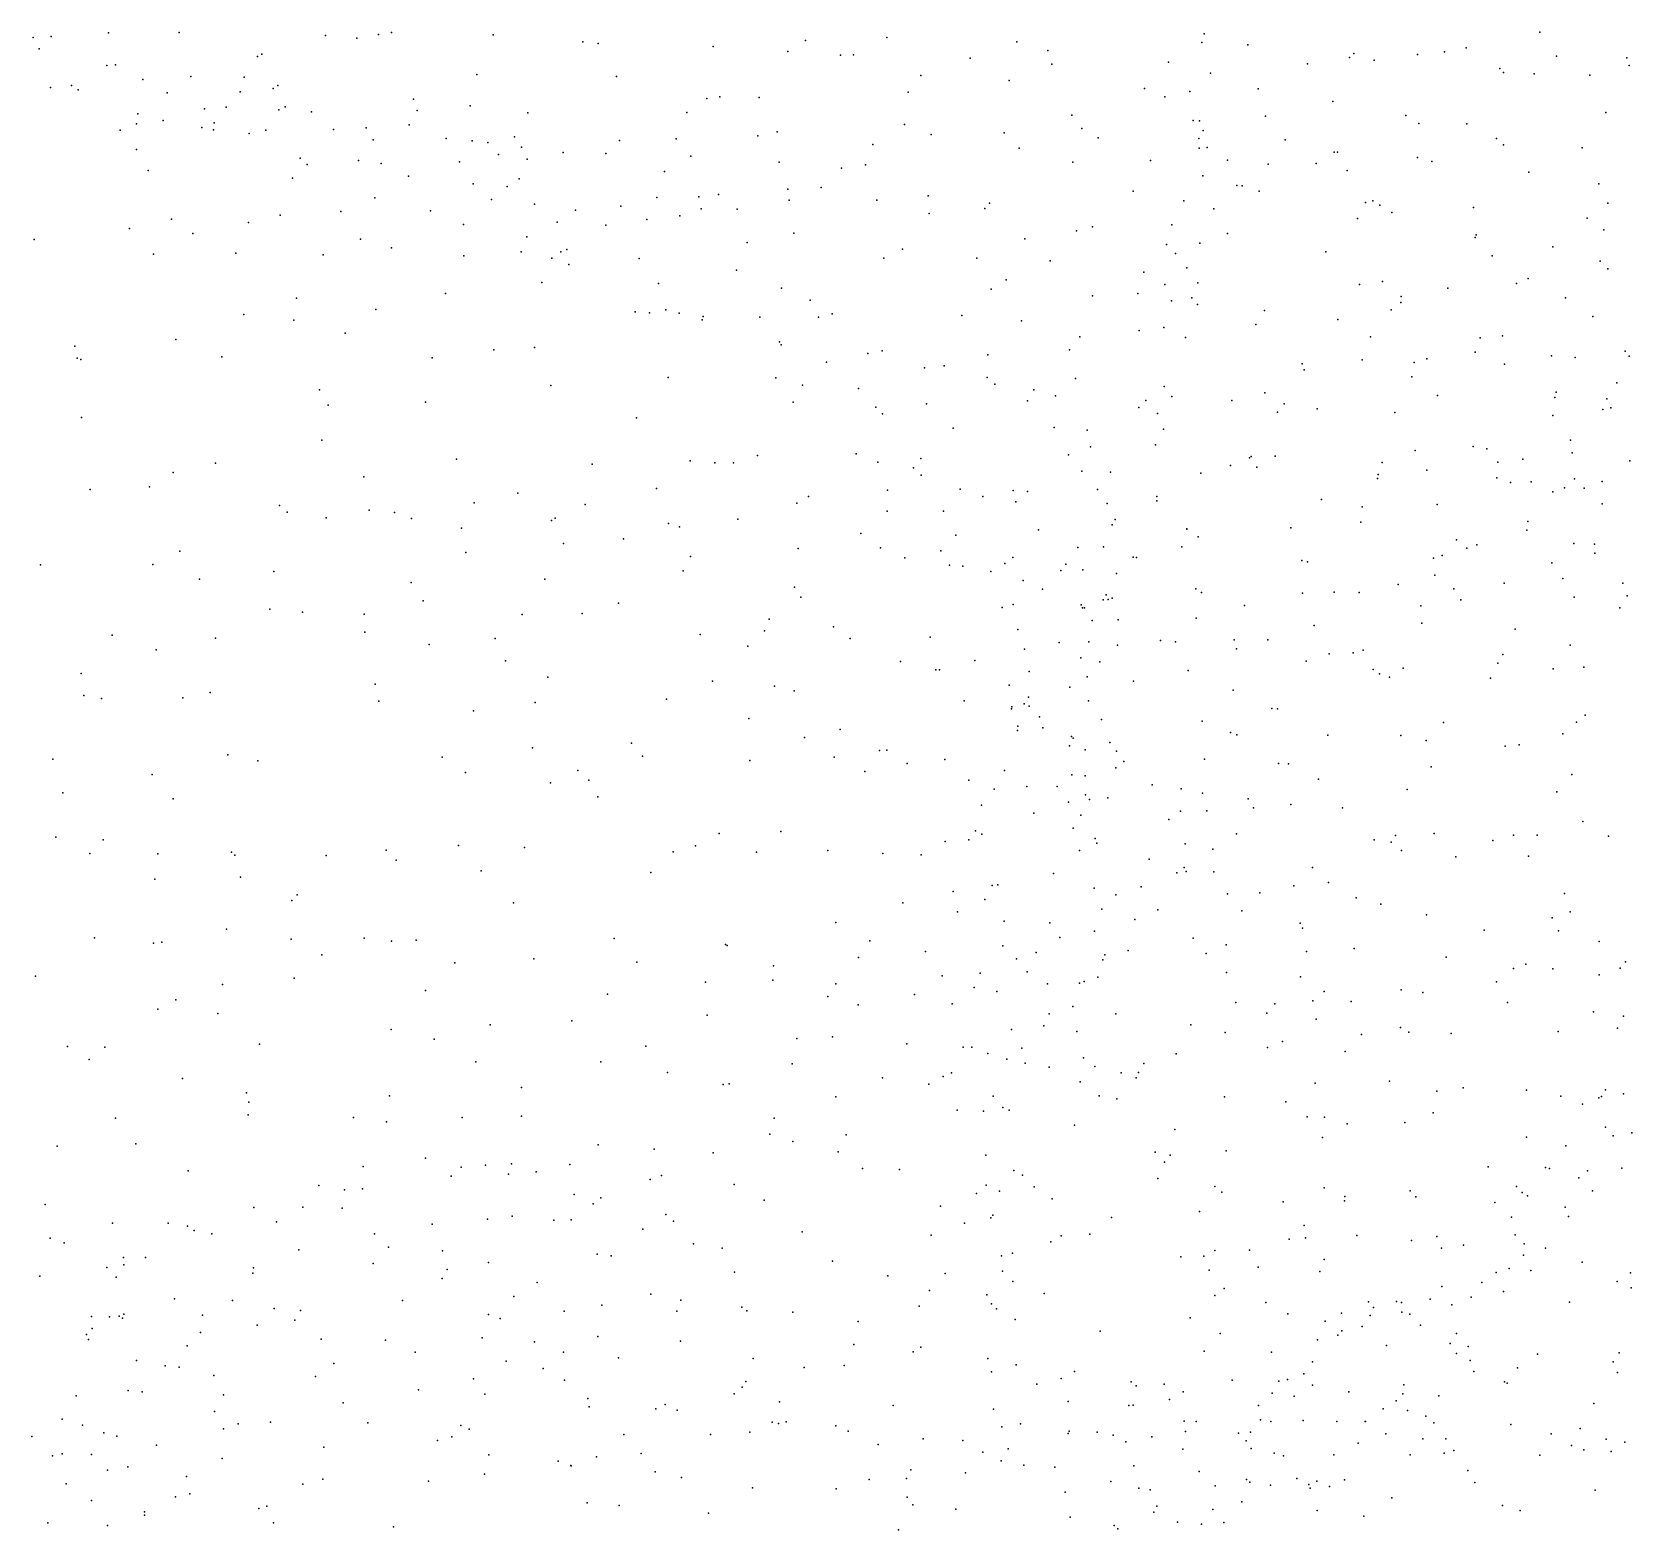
# Model space of a CAD drawing. Header units: metres. Extents: x -25 to 25, y -27.7 to 27.8.
# Drawn here: x -14.643 to -11.816, y -10.582 to -7.936 of the extents above; entities that cross this region are included whole.
import ezdxf

# ---------------------------------------------------------------- set-up
doc = ezdxf.new("R2010")
doc.units = ezdxf.units.M

msp = doc.modelspace()

# ---------------------------------------------------------------- linework, layer by layer
for p in [(-14.6091, -7.9437, 1.3156), (-14.5074, -7.9375, 3.3888), (-14.3827, -7.937, 17.8912), (-14.1243, -7.9423, 3.1957), (-14.0305, -7.9402, 1.0082), (-14.0072, -7.9371, -3.0698), (-13.8277, -7.9411, -0.4037), (-12.5714, -7.9392, 16.404), (-11.9783, -7.936, -3.8593), (-14.6407, -7.9456, 6.7491), (-14.6302, -7.966, 7.9621), (-14.069, -7.947, -3.2943), (-13.6695, -7.9535, 6.9793), (-13.6424, -7.9561, 0.412), (-13.4391, -7.9615, 17.31), (-13.3073, -7.9705, 0.6058), (-13.276, -7.9509, -1.6322), (-13.132, -7.9456, 1.0687), (-12.9025, -7.9531, 1.5322), (-12.8475, -7.9684, -2.2285), (-12.5754, -7.9546, -2.4), (-12.4942, -7.9586, 15.1823), (-12.1467, -7.971, 2.9641), (-12.1083, -7.964, 2.6679), (-14.5102, -7.9953, 6.3583), (-14.4951, -7.9938, 6.1144), (-14.2445, -7.9791, 1.1156), (-14.2367, -7.9753, -3.8352), (-13.2142, -7.977, -1.7829), (-13.1909, -7.9766, 2.9732), (-12.9847, -7.982, -2.1225), (-12.8406, -7.9927, 1.6693), (-12.6344, -7.9893, 4.7088), (-12.3887, -7.9921, -2.5263), (-12.3148, -7.9809, 2.4173), (-12.3071, -7.9739, 2.9427), (-12.2711, -7.9856, 6.4262), (-12.1948, -7.976, 14.3667), (-12.0488, -8.0007, 4.8438), (-11.9492, -7.9789, -4.2824), (-11.8247, -7.9817, -4.6159), (-11.8205, -7.9951, -3.497), (-14.4471, -8.0198, 6.6659), (-14.3618, -8.0144, 7.6466), (-14.2678, -8.0155, 7.4762), (-13.8565, -8.0112, -2.3627), (-13.6101, -8.0147, -0.7466), (-13.0724, -8.0127, 17.0675), (-12.9158, -8.0214, 4.7097), (-12.56, -8.0087, 16.2647), (-12.0427, -8.0073, -2.6724), (-11.9884, -8.0099, 14.2851), (-11.8901, -8.0122, 6.2953), (-14.6103, -8.0338, 7.6148), (-14.5729, -8.0305, 6.9108), (-14.5613, -8.038, -4.3522), (-14.4037, -8.0435, 6.4622), (-14.2746, -8.0414, 17.731), (-14.2167, -8.0359, -3.4164), (-14.2082, -8.0305, 7.3051), (-13.9684, -8.0546, -2.6823), (-13.4501, -8.0537, 6.7819), (-13.4273, -8.0504, -1.38), (-13.358, -8.0518, 4.7749), (-13.0946, -8.0425, 1.2421), (-12.677, -8.0359, 1.9533), (-12.6408, -8.0506, 2.8829), (-12.5969, -8.0409, 16.521), (-12.4762, -8.0365, 2.2549), (-14.4554, -8.0804, 7.5384), (-14.3377, -8.0717, -3.9383), (-14.2998, -8.0686, 6.6317), (-14.2063, -8.0736, -3.2607), (-14.1955, -8.0681, 5.6748), (-14.1488, -8.0769, 6.9702), (-13.9621, -8.0747, -0.6447), (-13.8683, -8.0666, 6.7903), (-13.7666, -8.0785, 17.4901), (-13.4858, -8.0784, 4.9026), (-12.8056, -8.0827, 1.8052), (-12.4632, -8.0849, 4.754), (-12.3444, -8.059, 14.6841), (-12.2154, -8.0837, 2.7093), (-11.8616, -8.078, 4.9285), (-14.4872, -8.1092, 7.1633), (-14.4582, -8.0981, 17.914), (-14.411, -8.0921, 3.2898), (-14.3426, -8.1044, 6.1994), (-14.3218, -8.1086, -3.7164), (-14.3209, -8.0965, 7.0589), (-14.2298, -8.1095, 5.8197), (-14.1101, -8.1082, -2.9513), (-14.052, -8.1052, 3.0873), (-13.9765, -8.1, 5.3516), (-13.3262, -8.1121, -1.8039), (-13.1012, -8.0993, -2.1017), (-12.7875, -8.1064, 4.7199), (-12.5908, -8.0925, 2.1665), (-12.5797, -8.0926, 15.151), (-12.573, -8.1098, 16.055), (-12.1922, -8.0975, 4.8737), (-12.1071, -8.0984, 14.5658), (-14.2592, -8.1152, 6.3602), (-14.04, -8.1264, 6.4273), (-13.9109, -8.124, 0.7656), (-13.8647, -8.1284, -0.8523), (-13.8371, -8.1314, -1.1946), (-13.79, -8.121, -0.3923), (-13.7776, -8.1392, -0.5699), (-13.6047, -8.1275, 0.2686), (-13.5045, -8.1248, -1.5076), (-13.3599, -8.1196, 17.2098), (-13.157, -8.1348, 6.6626), (-13.0541, -8.1173, 1.3923), (-12.9251, -8.1143, 6.5915), (-12.8986, -8.1414, 1.6966), (-12.7589, -8.123, 6.523), (-12.5807, -8.1238, 15.3374), (-12.5802, -8.1413, 15.8041), (-12.5664, -8.1402, 14.9659), (-12.4283, -8.1263, 2.8227), (-12.055, -8.1242, -2.7847), (-12.0424, -8.135, 4.9341), (-11.9034, -8.1407, 14.5025), (-14.4581, -8.1436, 1.0064), (-14.1686, -8.1586, 0.9254), (-14.1563, -8.17, 5.9932), (-14.0658, -8.1631, 5.6582), (-14.0255, -8.1685, 6.2588), (-13.8876, -8.1654, 6.3447), (-13.8181, -8.1525, -1.636), (-13.7678, -8.1605, -1.9615), (-13.7041, -8.1487, 6.5185), (-13.6286, -8.1505, -1.3561), (-13.4783, -8.1551, -1.6897), (-13.3223, -8.166, 0.679), (-13.1698, -8.1706, 4.7272), (-12.8035, -8.1657, -2.4217), (-12.6666, -8.1629, -2.5044), (-12.5305, -8.1625, -2.5769), (-12.4585, -8.1697, 14.8519), (-12.3738, -8.168, 2.5609), (-12.3418, -8.1483, -13.4964), (-12.3359, -8.1481, 4.8334), (-12.1948, -8.1579, -13.6421), (-12.1691, -8.1647, -13.4047), (-14.4374, -8.1805, -4.0028), (-14.1825, -8.1942, 3.1417), (-13.9776, -8.1906, 5.5314), (-13.7817, -8.1952, -2.1324), (-13.525, -8.1826, 2.9239), (-13.2125, -8.1766, 17.1505), (-12.574, -8.1903, 16.2819), (-12.3189, -8.1804, -2.7188), (-11.9978, -8.1834, -13.468), (-13.863, -8.2039, -2.4206), (-13.8029, -8.209, 0.4893), (-13.4294, -8.2229, 4.9364), (-13.3072, -8.2133, 4.8369), (-13.2481, -8.2105, 2.8664), (-13.0592, -8.2253, 2.8368), (-12.6972, -8.2171, 2.8043), (-12.5138, -8.2072, 6.4739), (-12.5043, -8.2078, 2.4149), (-12.4741, -8.2173, -13.6918), (-11.8741, -8.2039, -13.677), (-14.0971, -8.2532, -2.8522), (-14.0371, -8.2288, 0.785), (-13.9386, -8.2517, 5.8223), (-13.8309, -8.2321, 2.996), (-13.7546, -8.24, 17.537), (-13.6824, -8.2507, 5.2764), (-13.6025, -8.2437, -1.8296), (-13.5387, -8.2285, 5.0983), (-13.4645, -8.2272, 17.29), (-13.4604, -8.2486, -1.9409), (-13.3965, -8.2487, 0.5034), (-13.3048, -8.233, -2.0536), (-13.1499, -8.2329, 1.2007), (-12.959, -8.2478, -2.3893), (-12.951, -8.2383, 4.7226), (-12.6077, -8.2344, 16.5328), (-12.5546, -8.2483, 4.764), (-12.2864, -8.2373, 14.8154), (-12.2735, -8.2343, -13.8529), (-12.2612, -8.2421, 6.4514), (-12.2398, -8.2549, 4.9208), (-12.0958, -8.2457, -13.2215), (-11.8584, -8.2384, 14.6356), (-14.4705, -8.2828, -3.8845), (-14.3964, -8.2663, -3.5588), (-14.2599, -8.2723, 0.8545), (-14.204, -8.2595, -2.9702), (-13.8801, -8.2757, 5.6708), (-13.715, -8.2721, 6.2061), (-13.6288, -8.2773, 17.4484), (-13.5564, -8.267, 6.3752), (-13.4981, -8.2607, 0.3514), (-13.0575, -8.2563, 6.5594), (-12.7689, -8.2803, -2.5257), (-12.6287, -8.2768, -13.5819), (-12.3007, -8.2655, -13.1748), (-11.8946, -8.2647, 6.368), (-14.6386, -8.3024, -4.1532), (-14.3585, -8.2921, -3.1939), (-14.0622, -8.3021, 3.0577), (-13.7685, -8.2979, 0.2902), (-13.3788, -8.308, 2.8549), (-13.2968, -8.2913, 6.5142), (-12.8882, -8.3016, 1.846), (-12.7973, -8.287, 2.0033), (-12.6378, -8.3116, 6.4883), (-12.5793, -8.309, 15.819), (-12.5305, -8.2921, -13.238), (-12.0929, -8.2987, 5.0137), (-12.0909, -8.2943, -13.9798), (-11.8653, -8.2855, 5.0603), (-14.428, -8.3285, 0.7942), (-14.2827, -8.3266, 3.165), (-14.1285, -8.3297, 17.7552), (-14.0074, -8.3172, 0.6604), (-13.8794, -8.3312, 0.4045), (-13.7783, -8.3242, -2.3458), (-13.724, -8.3356, 5.8307), (-13.7083, -8.3241, 5.4856), (-13.6978, -8.3202, 6.0564), (-13.5697, -8.3361, 6.1916), (-13.1373, -8.3357, 4.7939), (-13.1047, -8.3196, -2.3616), (-12.9732, -8.3353, 17.0156), (-12.6223, -8.3272, -2.6482), (-12.3563, -8.3244, -2.8152), (-12.0623, -8.3314, 6.4257), (-11.9551, -8.3153, 17.867), (-13.6939, -8.3464, 5.6495), (-13.3976, -8.3564, 5.0782), (-12.8435, -8.3403, 16.8857), (-12.6779, -8.3603, -13.7248), (-12.6019, -8.3525, 2.6713), (-11.8716, -8.3407, -13.1864), (-11.8583, -8.3545, 17.3426), (-13.7419, -8.3787, 2.9359), (-13.5358, -8.3805, 5.366), (-13.3182, -8.3885, -2.3389), (-12.9481, -8.3904, 4.7516), (-12.9213, -8.3736, 2.7424), (-12.641, -8.3821, 15.2108), (-12.5825, -8.3793, 15.9644), (-12.2972, -8.3817, 14.902), (-12.2561, -8.3768, -13.0364), (-12.1408, -8.3884, 17.8999), (-12.0196, -8.3802, 17.3563), (-11.9987, -8.3711, -13.0741), (-14.1751, -8.4063, 0.652), (-13.912, -8.3978, -2.7146), (-13.2675, -8.4097, 4.9626), (-12.7689, -8.4021, -13.4801), (-12.6885, -8.3981, 16.6514), (-12.6293, -8.4106, 2.4683), (-12.5932, -8.4058, 15.6191), (-12.5834, -8.4174, 4.7901), (-12.2242, -8.414, 17.5498), (-12.2234, -8.403, 17.7122), (-11.933, -8.4055, 18.1263), (-14.2681, -8.435, -3.0757), (-14.1799, -8.4449, 3.1074), (-14.0353, -8.4264, 0.5265), (-13.5768, -8.4304, 2.8791), (-13.5513, -8.4323, 0.4017), (-13.5229, -8.4269, -2.3531), (-13.499, -8.4325, 5.5067), (-13.4586, -8.4444, 5.986), (-13.4567, -8.4387, 17.3242), (-13.3568, -8.4395, 0.7208), (-13.2531, -8.4398, 6.344), (-13.2289, -8.4337, 0.9873), (-12.9997, -8.4365, -2.5743), (-12.8945, -8.446, 1.9178), (-12.4802, -8.4529, -13.0197), (-12.4646, -8.4279, -14.0057), (-12.3353, -8.4439, -2.9244), (-12.2408, -8.4268, -14.0928), (-11.885, -8.4387, -3.1097), (-14.3883, -8.4793, 3.2259), (-14.0895, -8.4679, -2.9491), (-12.7909, -8.4745, -2.6871), (-12.6865, -8.4635, -13.8524), (-12.643, -8.4578, 16.5002), (-12.6042, -8.4756, 16.2048), (-12.2774, -8.4742, 17.4154), (-12.0836, -8.4764, -12.9514), (-12.0442, -8.4727, 5.0709), (-14.567, -8.491, -3.6478), (-13.8269, -8.4974, 0.3036), (-13.7545, -8.4931, 17.675), (-13.3221, -8.483, -2.4749), (-13.3188, -8.4887, 6.1744), (-13.1659, -8.5036, 17.1061), (-13.1405, -8.4989, -2.5733), (-12.9539, -8.506, 1.7743), (-12.8095, -8.4971, 2.1297), (-12.0924, -8.5012, -14.2064), (-11.9575, -8.5077, 17.0818), (-11.8275, -8.4998, 19.3471), (-11.8208, -8.5088, 16.6297), (-14.563, -8.5121, -3.486), (-14.5567, -8.5147, 0.3425), (-14.3074, -8.51, 0.4795), (-13.9358, -8.5115, 17.7817), (-13.2386, -8.5189, 5.1293), (-13.0659, -8.5291, 1.4931), (-13.0309, -8.5259, 17.0002), (-12.3986, -8.5223, 17.6139), (-12.3945, -8.5325, -14.1268), (-12.2924, -8.5149, 17.9285), (-12.2002, -8.5198, 17.2257), (-12.178, -8.5135, -3.0771), (-12.0408, -8.5228, 18.2136), (-11.9162, -8.511, 14.7934), (-13.7258, -8.5603, -2.7272), (-13.5186, -8.546, -2.5649), (-13.3284, -8.5468, 5.9255), (-13.2811, -8.5596, 5.3712), (-13.1825, -8.5658, 6.2432), (-12.9549, -8.5465, -2.6977), (-12.9411, -8.5578, 4.8479), (-12.7989, -8.5481, -13.7738), (-12.6422, -8.5623, -13.0495), (-12.2046, -8.5453, 6.4536), (-11.8422, -8.5556, 19.6586), (-14.1349, -8.5682, 17.8276), (-13.9476, -8.5901, 3.0215), (-13.2979, -8.5898, 5.6573), (-13.062, -8.5928, 2.6917), (-12.8839, -8.5877, 16.8282), (-12.8722, -8.5678, -13.5582), (-12.8341, -8.5785, 2.644), (-12.6743, -8.5867, 15.3357), (-12.6289, -8.5799, 15.5157), (-12.5227, -8.5868, 6.4603), (-12.4641, -8.5735, 14.9831), (-12.4302, -8.593, 17.396), (-12.1591, -8.5782, 17.0671), (-11.952, -8.5817, -12.9063), (-11.9496, -8.572, -14.2868), (-11.8602, -8.5837, 6.3855), (-14.5553, -8.6171, 3.3391), (-14.1191, -8.5952, 3.0799), (-13.5745, -8.6177, -2.7244), (-13.1517, -8.5985, 1.2113), (-13.1398, -8.6105, -2.6886), (-12.6868, -8.5995, 6.4572), (-12.6539, -8.6099, 16.2687), (-12.4418, -8.6073, 17.7633), (-12.3717, -8.6015, 17.2073), (-12.2344, -8.6082, -14.2238), (-11.9556, -8.6134, 19.3635), (-11.8673, -8.6027, 18.4122), (-11.8531, -8.6001, 16.1873), (-13.015, -8.6356, 1.593), (-12.8367, -8.6345, -2.8095), (-12.7781, -8.639, 2.2507), (-12.6433, -8.6375, 16.0994), (-14.1303, -8.657, -3.1972), (-12.7725, -8.6688, 15.1444), (-12.6573, -8.6654, -14.0098), (-12.1985, -8.6752, 14.9125), (-12.0962, -8.6684, -3.1766), (-12.0721, -8.6722, 6.4262), (-11.9244, -8.6567, 19.0568), (-11.9214, -8.6793, 16.5114), (-14.3183, -8.6975, -3.3104), (-13.8926, -8.6906, 0.5429), (-13.6531, -8.6991, 0.5941), (-13.4796, -8.6936, 17.4514), (-13.4362, -8.697, -2.7646), (-13.403, -8.697, 2.8181), (-13.361, -8.6838, 0.8463), (-13.1864, -8.6809, 5.7531), (-13.1482, -8.6956, 5.4411), (-13.0852, -8.7058, 6.1078), (-13.0724, -8.6894, 1.4303), (-12.8113, -8.683, 4.8852), (-12.5251, -8.7016, 17.2614), (-12.4912, -8.6882, -14.1416), (-12.4885, -8.6858, 4.8791), (-12.4786, -8.7049, -3.001), (-12.4458, -8.6851, -12.8746), (-12.2568, -8.6961, 6.4466), (-12.0528, -8.6955, -14.3243), (-12.0084, -8.6906, 16.7259), (-11.8195, -8.6937, -14.4035), (-14.3934, -8.7142, 17.8232), (-14.0565, -8.7216, 17.8687), (-13.0716, -8.719, 5.2468), (-12.7876, -8.7114, -13.1386), (-12.7369, -8.7135, 16.3952), (-12.5774, -8.7151, 17.6106), (-12.2652, -8.7248, -3.135), (-12.2641, -8.7175, -12.794), (-12.1783, -8.7097, 5.0183), (-12.0543, -8.7235, 19.4165), (-12.0303, -8.7316, 14.8496), (-11.9935, -8.7305, 19.6916), (-11.9173, -8.7254, 16.2793), (-11.8684, -8.73, 18.6567), (-14.5397, -8.744, 17.7685), (-14.435, -8.7393, 0.4249), (-13.784, -8.7504, 17.7705), (-13.5393, -8.7422, -2.8922), (-13.2708, -8.7567, 17.1075), (-13.1312, -8.745, 5.605), (-13.0024, -8.7435, 16.8622), (-12.9623, -8.7566, 1.774), (-12.9091, -8.7456, -13.3879), (-12.8838, -8.7475, 2.0523), (-12.7602, -8.7439, 14.9809), (-12.6554, -8.7642, 15.6641), (-12.6549, -8.7565, -12.9858), (-12.3644, -8.7619, 16.8407), (-11.9552, -8.748, 18.9204), (-11.9348, -8.7413, 18.5134), (-11.9002, -8.7415, 16.0993), (-14.2056, -8.7724, 17.8692), (-14.1921, -8.7839, -3.4195), (-14.0472, -8.7808, 0.6129), (-14.0021, -8.7849, -3.3662), (-13.8616, -8.7676, -3.2446), (-13.6651, -8.7707, -3.0734), (-13.2911, -8.7682, 0.9983), (-13.1319, -8.7823, 16.943), (-13.0323, -8.7825, 2.6719), (-12.9041, -8.7659, -13.6487), (-12.7428, -8.7686, 2.3913), (-12.2922, -8.7746, 18.2329), (-12.16, -8.7707, 16.7296), (-11.868, -8.7695, -12.8203), (-14.1232, -8.7941, 3.1016), (-13.9723, -8.7951, 3.0489), (-13.8835, -8.8122, 0.688), (-13.7247, -8.7988, 0.7233), (-13.7182, -8.7949, 2.9561), (-13.518, -8.8044, 2.8716), (-13.4986, -8.8098, -3.0254), (-13.3955, -8.7965, 17.2966), (-12.8645, -8.8151, 15.124), (-12.734, -8.8066, 2.5987), (-12.7285, -8.7968, 16.1654), (-12.6024, -8.8136, 17.7901), (-12.6019, -8.814, 16.9931), (-12.4181, -8.8116, 18.125), (-12.2948, -8.8019, 14.9179), (-12.0016, -8.8158, 6.4063), (-11.9993, -8.8003, 16.4459), (-13.7033, -8.8395, -3.4021), (-13.5976, -8.8313, -3.2319), (-13.2891, -8.8481, -2.937), (-13.178, -8.822, 2.7225), (-13.1434, -8.8473, 1.254), (-13.01, -8.8247, 6.0259), (-12.7946, -8.8465, 6.31), (-12.7496, -8.8454, -13.948), (-12.6112, -8.8455, -3.0098), (-12.5818, -8.8274, 14.9431), (-12.1257, -8.8332, 19.2241), (-12.1073, -8.8475, 19.0273), (-12.0898, -8.8416, 18.4584), (-11.9181, -8.8392, 19.8794), (-11.882, -8.8404, -14.4282), (-14.6275, -8.8773, -3.5393), (-14.4293, -8.8767, -3.5442), (-14.3814, -8.8532, 3.2527), (-13.8763, -8.8554, -3.526), (-13.4789, -8.8626, 0.9438), (-13.1002, -8.8649, -2.9226), (-13.037, -8.8523, 1.524), (-12.9238, -8.8748, -13.5044), (-12.9098, -8.8644, -2.9545), (-12.8159, -8.8758, 16.3744), (-12.6967, -8.8636, 17.4582), (-12.6911, -8.8643, 17.1681), (-12.3989, -8.8697, 16.6761), (-12.3887, -8.8719, -3.1291), (-12.1661, -8.8653, 6.4464), (-12.1509, -8.8607, 14.8559), (-11.9571, -8.8736, -3.278), (-11.8813, -8.8567, 15.8766), (-14.3469, -8.9023, 17.8304), (-14.2152, -8.8892, 0.6593), (-13.7363, -8.9022, 0.8694), (-13.4923, -8.8877, 17.4869), (-13.0217, -8.8776, 5.402), (-12.9978, -8.8796, 16.7511), (-12.9484, -8.8887, 5.2475), (-12.8912, -8.9049, 2.6559), (-12.8245, -8.8873, 5.0854), (-12.786, -8.886, 15.3844), (-12.7265, -8.8926, 15.9026), (-12.1639, -8.8954, 16.5258), (-11.9377, -8.9015, 5.1552), (-13.9725, -8.9086, -3.652), (-13.2954, -8.9163, -3.1038), (-12.8569, -8.9199, 14.9625), (-12.7445, -8.9302, -13.0446), (-12.5864, -8.9193, 4.9684), (-12.576, -8.9262, 17.9872), (-12.3978, -8.9274, 18.2307), (-12.3419, -8.9255, -12.7471), (-12.2977, -8.926, 4.9707), (-12.2284, -8.9118, -3.1955), (-12.1302, -8.9196, -14.3475), (-12.0412, -8.9094, 19.7705), (-11.8317, -8.9097, 15.7142), (-11.8243, -8.9318, 5.3239), (-14.2227, -8.9552, 3.191), (-14.1649, -8.9605, -3.7094), (-13.9513, -8.941, 17.837), (-13.6064, -8.945, -3.6557), (-13.2842, -8.9343, 17.0538), (-12.9287, -8.9525, 16.5595), (-12.9091, -8.9474, 6.0088), (-12.7891, -8.9479, 16.0774), (-12.7866, -8.9531, 2.2472), (-12.7832, -8.9532, 17.2937), (-12.75, -8.9392, 16.9657), (-12.7409, -8.9382, 17.6086), (-12.7338, -8.9362, 15.7536), (-12.5002, -8.9492, -14.1675), (-12.1884, -8.9496, -12.7227), (-12.1182, -8.9391, 18.7891), (-11.9177, -8.934, -12.7467), (-11.8371, -8.9531, 6.3619), (-14.0556, -8.9643, 0.8205), (-13.7766, -8.965, -3.7779), (-13.6707, -8.9631, 2.9858), (-13.3403, -8.9729, 1.1622), (-13.2262, -8.9866, 16.9167), (-12.7691, -8.9753, 15.5533), (-12.7234, -8.9741, 2.6185), (-12.5857, -8.9713, -12.8848), (-12.3771, -8.9845, 14.8633), (-12.1869, -8.98, 19.4808), (-14.501, -9.0011, -3.655), (-14.3183, -9.0069, -3.742), (-14.0547, -8.9962, 3.1183), (-13.941, -9.0178, -3.8843), (-13.8245, -9.0073, 3.0481), (-13.4622, -9.0002, 2.8976), (-13.3483, -8.9935, -3.4595), (-13.1971, -9.0071, 2.7847), (-13.0556, -9.0051, 1.5146), (-12.901, -8.9915, -13.4001), (-12.8278, -9.0145, -13.1942), (-12.7752, -9.0132, 16.82), (-12.6487, -9.0107, 16.6614), (-12.6221, -9.013, 6.3374), (-12.5187, -9.0098, 16.5619), (-12.4587, -9.0096, 6.4282), (-12.0222, -8.9909, 16.1674), (-14.4231, -9.0274, 3.3404), (-13.8061, -9.0469, 17.7714), (-13.3781, -9.0207, -3.6752), (-12.9769, -9.0461, 1.6477), (-12.8889, -9.026, 1.9447), (-12.7897, -9.0413, 5.1664), (-12.7244, -9.0189, -3.0615), (-12.5143, -9.0256, -3.1235), (-12.3506, -9.0342, 16.481), (-12.3084, -9.0323, 18.4173), (-12.2908, -9.0281, 6.4629), (-12.0439, -9.0355, 5.1036), (-11.9246, -9.019, 19.9331), (-14.5559, -9.0689, 3.4606), (-13.1083, -9.0478, 16.7462), (-13.0459, -9.0627, -3.1454), (-13.039, -9.0626, 2.7579), (-12.8807, -9.0658, 5.8734), (-12.7782, -9.0747, 17.7615), (-12.7559, -9.0484, 6.1717), (-12.5995, -9.0635, 14.8209), (-12.3915, -9.0472, 5.0011), (-12.2729, -9.062, 19.2683), (-12.2617, -9.0696, -14.2852), (-12.2196, -9.0596, 18.7274), (-12.0528, -9.0508, 6.4572), (-11.9546, -9.0606, 14.767), (-11.9008, -9.0579, 5.242), (-14.3281, -9.1025, 0.7937), (-14.0364, -9.0882, 17.8296), (-13.7314, -9.0757, -3.9886), (-13.4403, -9.0825, 17.3631), (-13.3305, -9.0917, 2.8703), (-13.2959, -9.0999, 1.3511), (-12.916, -9.0896, 16.3054), (-12.8086, -9.0932, 2.0943), (-12.6963, -9.0827, 2.4173), (-12.5205, -9.0988, 18.2174), (-12.2441, -9.0756, -3.2217), (-12.0656, -9.0771, -3.2924), (-14.5509, -9.108, 0.6519), (-14.52, -9.1131, -3.7684), (-14.376, -9.1121, -3.8505), (-14.0301, -9.1178, -4.012), (-13.7536, -9.1201, 1.2112), (-13.5217, -9.1143, -3.9879), (-12.9958, -9.1171, 16.4637), (-12.9119, -9.1315, 17.2958), (-12.9111, -9.1277, 17.0931), (-12.8895, -9.1225, 5.6929), (-12.8816, -9.111, 5.3934), (-12.8808, -9.1267, 15.0166), (-12.7758, -9.1176, 15.696), (-12.4522, -9.131, 14.7936), (-12.442, -9.1317, 18.35), (-13.8623, -9.1348, -4.0828), (-13.3761, -9.1484, 17.1777), (-12.8623, -9.1454, -13.3982), (-12.7526, -9.1502, 16.6252), (-12.5751, -9.1533, 5.1063), (-12.1485, -9.1559, 14.7609), (-11.9133, -9.1549, -3.3511), (-11.8984, -9.1425, -12.7387), (-13.2776, -9.182, 16.9528), (-13.2147, -9.1682, 16.8069), (-12.9014, -9.1699, -3.1861), (-12.9006, -9.1619, 17.5884), (-12.8566, -9.1653, -13.5576), (-12.806, -9.1806, -13.7044), (-12.8027, -9.183, 17.8714), (-12.5252, -9.1734, 6.3405), (-12.5139, -9.1774, -3.1819), (-12.3528, -9.1779, 18.9274), (-12.2241, -9.1788, -12.7319), (-12.1791, -9.1873, 5.0718), (-11.9377, -9.1758, -14.4127), (-14.2967, -9.2126, 17.7722), (-13.9178, -9.2166, 1.2195), (-13.7585, -9.2004, -4.1776), (-13.5834, -9.1924, -4.1357), (-13.5637, -9.2151, 3.0092), (-13.1451, -9.2048, 1.5145), (-13.1324, -9.2044, -3.6659), (-12.8094, -9.1968, 15.2237), (-12.782, -9.204, 15.5418), (-12.7381, -9.1907, 2.194), (-12.7263, -9.2064, 18.0366), (-12.0398, -9.1973, 16.0858), (-12.015, -9.1951, 5.1501), (-14.6058, -9.2206, 3.6297), (-14.2439, -9.2235, -4.1128), (-13.8768, -9.2438, 3.1077), (-13.6781, -9.2404, 1.3692), (-13.3745, -9.2229, 1.439), (-13.2253, -9.2169, 2.8578), (-13.171, -9.2424, -3.8596), (-13.0964, -9.2281, 16.5978), (-13.0297, -9.2207, 1.636), (-12.9244, -9.2404, 16.8595), (-12.7276, -9.2357, -13.1224), (-12.7133, -9.2246, 2.7054), (-12.5711, -9.2203, 16.445), (-12.44, -9.2283, -14.1084), (-12.4222, -9.2288, 16.3778), (-12.1703, -9.2342, 19.6652), (-14.4303, -9.2476, 0.8319), (-13.7264, -9.2623, 3.0582), (-13.6586, -9.2575, 17.5958), (-12.9874, -9.2575, -3.3939), (-12.8847, -9.2689, 17.756), (-12.831, -9.2684, -3.2862), (-12.8053, -9.2481, 14.7242), (-12.7817, -9.2499, 5.31), (-12.6632, -9.2658, -3.2253), (-12.612, -9.2726, -13.9324), (-12.3696, -9.2555, 14.7132), (-11.9221, -9.2476, 15.9114), (-14.5881, -9.2797, -3.9173), (-14.3931, -9.2907, -4.1274), (-13.6429, -9.287, -4.3035), (-12.9425, -9.2736, 16.2026), (-12.8112, -9.2961, 15.863), (-12.781, -9.2836, 15.7016), (-12.7739, -9.2917, 5.8257), (-12.7418, -9.2885, 16.5565), (-12.5744, -9.2807, 2.5101), (-12.4935, -9.2906, 18.5527), (-12.4186, -9.3006, 19.1986), (-12.2129, -9.2738, -14.2387), (-11.9484, -9.2779, 6.4989), (-12.9651, -9.3016, 17.4479), (-12.8725, -9.3155, 16.0327), (-12.7894, -9.3195, 1.9345), (-12.6338, -9.3272, 2.3522), (-12.6131, -9.3125, 5.1735), (-12.5666, -9.3119, 6.1928), (-12.4845, -9.3065, -3.2631), (-12.3269, -9.3063, 19.4067), (-13.4284, -9.3517, 17.1678), (-13.3193, -9.3481, -4.2029), (-12.9753, -9.347, 17.0521), (-12.9642, -9.3531, 17.6048), (-12.8027, -9.3422, 5.6517), (-12.5145, -9.3524, 18.9691), (-12.2336, -9.355, -12.7896), (-12.1652, -9.3519, 6.5286), (-12.025, -9.3547, -14.3027), (-11.983, -9.3548, 5.225), (-11.9023, -9.3304, 14.6183), (-11.8573, -9.3564, 5.4249), (-14.6007, -9.3583, 0.7757), (-14.5167, -9.3627, 3.6425), (-14.29, -9.3847, 17.6864), (-14.0171, -9.3809, 17.7232), (-13.8893, -9.3728, -4.4178), (-13.7723, -9.3762, 17.6289), (-13.51, -9.3838, 2.9887), (-13.4705, -9.3734, -4.356), (-13.3628, -9.3847, 1.5678), (-13.2362, -9.3818, 16.7874), (-13.029, -9.366, 16.3333), (-12.9876, -9.3626, 2.8216), (-12.7917, -9.3819, 15.0801), (-12.7642, -9.3608, 2.7669), (-12.7611, -9.369, 15.3263), (-12.6052, -9.3702, 14.6313), (-12.5564, -9.3792, 18.7449), (-12.271, -9.3629, 5.1117), (-12.2408, -9.3671, -3.3183), (-12.2227, -9.3817, 19.6186), (-12.0614, -9.364, -12.7747), (-14.5408, -9.387, -4.1512), (-14.4206, -9.3875, 0.9362), (-14.2843, -9.39, -4.3351), (-14.1231, -9.3908, 3.2718), (-13.999, -9.3987, 1.322), (-13.139, -9.3872, -4.0485), (-13.0716, -9.3893, 1.6566), (-12.6684, -9.3972, -13.1756), (-12.6071, -9.4118, 6.0045), (-12.3798, -9.4117, -14.0349), (-12.1267, -9.3927, 16.137), (-11.9985, -9.3918, 19.8496), (-14.4255, -9.4326, 17.5537), (-14.2745, -9.4286, 1.0893), (-13.8488, -9.4174, 3.0955), (-13.5493, -9.4208, 17.358), (-12.9362, -9.4425, -3.6694), (-12.8377, -9.4223, 18.0408), (-12.6198, -9.4212, -13.7637), (-12.6031, -9.4187, 2.5926), (-12.5545, -9.4192, 19.1046), (-12.3516, -9.4384, 14.5748), (-14.1837, -9.4703, 1.2067), (-14.1744, -9.4599, -4.4682), (-13.0148, -9.4541, 17.3028), (-12.9588, -9.4684, 17.7551), (-12.9459, -9.4433, 1.737), (-12.766, -9.4485, 15.5693), (-12.7278, -9.4599, 18.317), (-12.683, -9.446, 2.1936), (-12.5304, -9.4585, 6.132), (-12.4731, -9.4564, 19.3411), (-12.4129, -9.4444, 16.2958), (-12.3029, -9.4654, 6.473), (-11.9346, -9.4578, -3.4207), (-13.7919, -9.4744, -4.5662), (-13.1038, -9.4744, -4.1724), (-13.0075, -9.4898, 17.1265), (-12.7521, -9.4851, 15.2248), (-12.6533, -9.4868, 16.4474), (-12.5047, -9.4883, 14.5346), (-12.2592, -9.4763, 16.1943), (-12.1784, -9.4953, 14.5179), (-11.9246, -9.49, 5.3276), (-14.299, -9.5204, 3.3663), (-13.2225, -9.5086, 1.6563), (-12.9249, -9.5066, 14.5785), (-12.8444, -9.5092, 14.7225), (-12.7652, -9.524, 5.5226), (-12.694, -9.5036, 18.669), (-12.4021, -9.5102, -3.3639), (-12.3975, -9.5186, 5.1454), (-12.077, -9.5223, -12.8795), (-11.9566, -9.5005, 14.5066), (-11.9455, -9.5236, 6.5675), (-14.5324, -9.536, 17.3509), (-14.4281, -9.5451, 3.5581), (-14.4132, -9.5436, 1.0389), (-14.1848, -9.5382, 17.5743), (-14.056, -9.5366, 3.173), (-14.0073, -9.542, -4.6028), (-13.9636, -9.54, 1.4322), (-13.6143, -9.5371, -4.6473), (-13.4174, -9.5478, -4.6259), (-13.4146, -9.5496, 2.8519), (-13.1621, -9.5411, -4.4164), (-12.9272, -9.5502, 16.0171), (-12.8265, -9.5356, -3.5988), (-12.5911, -9.5368, 19.2339), (-12.5325, -9.5485, -13.1779), (-12.3066, -9.555, -12.9637), (-11.8734, -9.5422, 5.5117), (-14.1304, -9.566, 1.3189), (-13.8954, -9.58, 17.5053), (-13.7558, -9.5733, 17.421), (-13.574, -9.5788, 17.211), (-13.1822, -9.5707, 2.7023), (-13.064, -9.5602, 16.247), (-12.9032, -9.573, 14.4189), (-12.8683, -9.5617, -3.796), (-12.7508, -9.5749, 18.8729), (-12.7471, -9.5661, 14.44), (-12.7057, -9.5581, 5.7114), (-12.5682, -9.5639, 5.9863), (-12.3904, -9.5602, -13.8599), (-12.1438, -9.5701, -14.0899), (-12.0031, -9.5827, 19.8177), (-11.8269, -9.5783, 19.9199), (-14.6367, -9.6035, 0.8603), (-14.1795, -9.6074, 3.2356), (-13.3338, -9.6109, 2.7209), (-13.3325, -9.5856, 16.835), (-13.0342, -9.6029, 17.5268), (-12.9671, -9.5983, 16.9109), (-12.8845, -9.5962, 18.1328), (-12.7593, -9.6056, 15.5544), (-12.5319, -9.5974, 16.3452), (-12.4014, -9.605, -13.077), (-12.0249, -9.59, -3.4548), (-11.9552, -9.5909, -14.2481), (-11.8733, -9.6011, -3.5237), (-11.8367, -9.5898, 5.7984), (-14.306, -9.6182, 17.442), (-13.9474, -9.6289, 3.0807), (-13.6259, -9.6357, 2.8935), (-13.4529, -9.6145, 16.9828), (-13.2364, -9.6393, 2.5445), (-13.2226, -9.6171, -4.5984), (-13.0835, -9.636, 2.4761), (-12.9776, -9.6235, 17.7762), (-12.938, -9.6305, -4.2018), (-12.8486, -9.6175, 1.8761), (-12.7915, -9.6162, 2.3133), (-12.7837, -9.6129, 16.5735), (-12.3593, -9.6305, 6.3407), (-12.2234, -9.628, 6.5081), (-12.1853, -9.6325, -3.4351), (-12.0551, -9.6138, 16.0072), (-14.4206, -9.6619, 3.4358), (-14.3884, -9.6452, -4.5513), (-13.1826, -9.6546, 16.35), (-13.017, -9.6525, 1.7871), (-12.8038, -9.657, 14.9901), (-12.5156, -9.6499, 14.391), (-12.4605, -9.6689, -13.5759), (-12.4468, -9.6526, 6.148), (-12.3797, -9.6474, 19.5547), (-12.3118, -9.6484, 14.3944), (-12.0355, -9.6503, 6.5707), (-11.8836, -9.6665, 6.5422), (-14.3144, -9.6699, 3.3088), (-13.8329, -9.6898, 17.3375), (-13.6889, -9.6827, -4.7954), (-13.4498, -9.6725, 2.6395), (-12.855, -9.6916, 18.4439), (-12.8454, -9.67, 2.136), (-12.7277, -9.6702, -3.6469), (-12.5953, -9.6894, 5.8866), (-12.3736, -9.6794, 5.1539), (-12.2248, -9.6946, 19.6552), (-11.841, -9.6957, -14.3794), (-11.8305, -9.6744, 14.3499), (-14.2405, -9.7236, 1.2894), (-14.0081, -9.6976, 1.4699), (-13.9319, -9.7152, -4.7854), (-13.2915, -9.7138, 2.3589), (-13.228, -9.7109, 1.7582), (-13.097, -9.723, 16.1202), (-12.9121, -9.6978, 16.7599), (-12.7962, -9.7013, 14.3259), (-12.5346, -9.7032, 19.4546), (-12.4332, -9.7189, -13.3924), (-12.2932, -9.7067, -13.8502), (-12.2098, -9.7027, -13.0682), (-12.135, -9.705, 14.3295), (-11.946, -9.7012, 5.372), (-14.5799, -9.7278, 3.6769), (-14.5419, -9.7508, 17.1582), (-14.5141, -9.7289, 1.0313), (-13.5583, -9.7273, 1.6949), (-12.9973, -9.7288, 2.1821), (-12.982, -9.7292, 17.0621), (-12.9537, -9.7401, 1.8994), (-12.92, -9.75, -4.4721), (-12.8938, -9.7306, 14.7993), (-12.7847, -9.7481, 19.1938), (-12.621, -9.7408, 16.4208), (-12.4593, -9.7295, -3.5163), (-12.3222, -9.7366, -13.1908), (-13.8584, -9.7549, 2.9588), (-13.6373, -9.7548, 2.7245), (-13.5196, -9.7737, 16.8979), (-13.2992, -9.7583, 16.5012), (-13.0328, -9.7809, 17.4541), (-13.0177, -9.7747, 15.9794), (-12.8879, -9.7572, 18.8511), (-12.8454, -9.7642, 15.7424), (-12.7646, -9.7634, 15.4429), (-12.7181, -9.7743, 19.3326), (-12.6876, -9.7738, 5.6649), (-12.6779, -9.7579, -3.7659), (-14.3767, -9.7846, -4.6585), (-14.2638, -9.81, 3.1401), (-13.7778, -9.8003, 1.6485), (-13.4212, -9.7953, 16.7214), (-13.4111, -9.7937, 1.7677), (-13.1398, -9.783, -4.7454), (-13.0582, -9.7946, 14.4788), (-12.7908, -9.7904, -4.2576), (-12.6916, -9.7833, 5.3642), (-12.3756, -9.7924, -13.5397), (-12.2442, -9.7889, 5.1743), (-12.1604, -9.8069, 16.0341), (-12.1136, -9.8009, 6.5979), (-12.0018, -9.8049, 14.2298), (-11.8626, -9.8043, -13.0709), (-14.2593, -9.8263, 17.2181), (-14.0108, -9.8153, 17.2287), (-13.2222, -9.8171, 16.2176), (-12.9441, -9.8158, 18.0789), (-12.9274, -9.8359, 18.5371), (-12.7571, -9.8148, 15.255), (-12.7258, -9.8204, 16.5373), (-12.5353, -9.8167, 14.2197), (-12.427, -9.8254, 19.6093), (-11.941, -9.8156, -14.3388), (-11.9029, -9.83, 5.7776), (-11.874, -9.8185, 6.43), (-11.8695, -9.8161, -10.3915), (-11.8306, -9.8115, -10.6844), (-14.495, -9.8543, 3.2954), (-14.2607, -9.8488, -4.7589), (-14.0749, -9.8531, -4.861), (-14.0161, -9.8612, 2.964), (-13.8828, -9.8531, 17.1319), (-13.7776, -9.8509, 2.7857), (-13.331, -9.8547, 16.3775), (-13.0077, -9.8405, 14.691), (-12.9616, -9.8422, 15.8471), (-12.9162, -9.8402, 16.876), (-12.8008, -9.8669, -4.4773), (-12.3897, -9.8521, 5.1528), (-12.3588, -9.8526, -13.7041), (-12.319, -9.8646, 16.1527), (-12.217, -9.8624, -3.5619), (-12.1671, -9.8453, 19.7323), (-13.3387, -9.8829, 2.1333), (-13.204, -9.8839, 2.0052), (-12.6236, -9.8743, 19.4798), (-12.3622, -9.8887, 6.259), (-12.0017, -9.8878, 15.9295), (-11.8621, -9.8704, -3.6263), (-11.8487, -9.8855, 14.1637), (-11.8155, -9.8805, -10.0765), (-14.5983, -9.9038, -4.5677), (-14.4593, -9.9, 17.1029), (-13.6425, -9.9018, 2.3932), (-13.5432, -9.9092, -4.9956), (-13.4389, -9.9158, 16.5308), (-13.2984, -9.8958, 1.8694), (-13.2183, -9.9141, 16.0631), (-12.9574, -9.9197, 17.8855), (-12.6581, -9.9145, 14.2278), (-12.6314, -9.9201, 5.8039), (-12.5325, -9.9122, 16.3508), (-11.9327, -9.9035, 5.9803), (-14.3668, -9.9477, 1.2757), (-14.0576, -9.94, 1.5099), (-13.9475, -9.9254, -6.2437), (-13.8844, -9.9409, -5.0127), (-13.8411, -9.9376, -5.9883), (-13.7957, -9.9352, 16.9879), (-13.7521, -9.949, 2.5497), (-13.6923, -9.9364, -6.1882), (-13.1753, -9.9433, -4.9006), (-13.1101, -9.9449, 15.903), (-12.9077, -9.9469, 14.3376), (-12.6416, -9.9323, 5.2701), (-12.0698, -9.9403, -13.1077), (-11.9682, -9.9414, -10.6242), (-11.961, -9.9432, 5.6851), (-11.8941, -9.9476, -10.9394), (-11.8337, -9.9426, -1.0847), (-14.1359, -9.9735, -6.1845), (-14.059, -9.9794, 17.0684), (-13.9019, -9.9569, -6.3922), (-13.8006, -9.9534, 1.6764), (-13.5506, -9.9628, 16.663), (-13.5303, -9.956, 2.214), (-13.4019, -9.9717, 16.2587), (-12.9564, -9.9729, 18.6872), (-12.8924, -9.9553, 14.9445), (-12.8718, -9.9759, 19.2142), (-12.6536, -9.961, -4.3076), (-12.5527, -9.9753, -3.9137), (-12.3592, -9.9776, -13.2671), (-12.0197, -9.9752, 6.464), (-11.9097, -9.9598, -0.7313), (-14.6195, -10.0068, 7.6989), (-14.0905, -9.9813, -6.0194), (-13.6848, -9.9891, -5.0808), (-13.6512, -10.006, -5.9236), (-13.6376, -9.9954, 1.754), (-13.3488, -9.9994, 16.0873), (-12.974, -9.9878, 17.54), (-12.9329, -9.9834, 19.0382), (-12.84, -9.9971, 15.1307), (-12.54, -9.9853, 19.5964), (-12.4317, -10.0022, -3.7368), (-12.3236, -10.0006, -3.6271), (-12.3228, -9.9929, -13.977), (-12.2077, -9.9826, -14.1677), (-12.1977, -9.9932, 6.4874), (-12.0577, -10.0032, 5.3613), (-12.0096, -9.9859, 6.2922), (-12.0002, -9.9915, 5.5118), (-11.8851, -9.983, -0.4601), (-14.251, -10.0123, 2.939), (-14.1643, -10.0116, -4.9438), (-14.0944, -10.0132, 2.8718), (-13.8378, -10.033, -5.797), (-13.7943, -10.0278, -6.5127), (-13.7205, -10.0344, 16.7911), (-13.69, -10.0341, 2.3025), (-13.5229, -10.0249, -6.083), (-13.5093, -10.0364, 16.405), (-13.0376, -10.0097, 14.472), (-12.9483, -10.0307, 17.1966), (-12.9452, -10.0256, 18.1092), (-12.7354, -10.0298, -4.6138), (-12.5797, -10.0192, -4.1854), (-12.0286, -10.0292, -10.8158), (-11.9336, -10.0115, -11.1475), (-11.9278, -10.028, -10.0763), (-14.5005, -10.0401, 16.9982), (-14.402, -10.0397, -6.1743), (-14.3679, -10.0451, -6.3638), (-14.3559, -10.0532, -6.0215), (-14.3251, -10.0588, 17.0116), (-14.2109, -10.0377, -6.4341), (-14.0377, -10.0588, -5.8011), (-13.9354, -10.0419, 1.6184), (-13.5633, -10.0507, -6.4055), (-13.282, -10.0554, -5.0366), (-13.0541, -10.0614, 14.7924), (-12.995, -10.0401, 15.6942), (-12.8244, -10.0625, -4.7615), (-12.7733, -10.0593, 16.7331), (-12.3946, -10.0443, 19.6873), (-12.3015, -10.062, 6.334), (-12.1603, -10.0638, 15.9979), (-12.0221, -10.0606, -0.8103), (-14.6108, -10.0663, -4.6028), (-14.5858, -10.0747, 3.1002), (-14.171, -10.0873, 16.9771), (-14.013, -10.0821, 16.9362), (-13.9176, -10.0888, 2.6136), (-13.4737, -10.0762, 16.1581), (-13.4232, -10.0839, -6.2519), (-12.9104, -10.093, 15.4557), (-12.8423, -10.0732, 16.8927), (-12.5524, -10.0882, 14.2516), (-12.4916, -10.0875, -13.4142), (-12.4213, -10.0683, 6.1563), (-12.3925, -10.0661, 5.1397), (-12.205, -10.0707, -13.1084), (-12.152, -10.0841, 14.154), (-12.1131, -10.079, -11.2859), (-12.006, -10.0765, -0.9762), (-11.9685, -10.084, 15.9104), (-14.5102, -10.1183, -5.8862), (-14.4808, -10.1007, -6.5601), (-14.4807, -10.1136, 7.5101), (-14.442, -10.1008, 2.956), (-14.2515, -10.1187, -5.8175), (-14.0397, -10.1112, -5.1714), (-13.8361, -10.1096, 2.4841), (-13.6441, -10.0946, 16.5932), (-13.6196, -10.0977, -5.2098), (-13.2281, -10.1071, 15.8344), (-12.9298, -10.0977, 17.8339), (-12.6128, -10.0993, -4.5026), (-12.572, -10.0981, 16.4129), (-12.4758, -10.1176, -13.8145), (-12.3597, -10.1043, 16.1628), (-12.0323, -10.1199, 5.6299), (-12.0071, -10.0964, -13.0194), (-11.9033, -10.1089, -11.8079), (-14.6287, -10.1338, -1.3574), (-14.4937, -10.1351, -1.4687), (-14.2526, -10.1282, -6.6075), (-13.9182, -10.1377, 16.823), (-13.9093, -10.1217, -5.6326), (-13.75, -10.1445, -5.5799), (-13.4014, -10.1267, -5.8946), (-13.1306, -10.1332, 14.5599), (-13.0291, -10.1289, 14.9388), (-12.9281, -10.1246, 17.6391), (-12.9095, -10.1429, 17.3201), (-12.5628, -10.1227, 5.9634), (-12.3672, -10.1253, -13.1726), (-12.0808, -10.1446, 19.7688), (-12.0558, -10.1271, 5.4631), (-11.9941, -10.1235, -0.3535), (-11.8417, -10.143, -3.7122), (-11.8179, -10.1274, -1.4971), (-14.3907, -10.1734, 16.9212), (-14.2882, -10.1763, 2.8065), (-13.9883, -10.1763, -6.702), (-13.7913, -10.1697, -5.3624), (-13.5494, -10.1655, -5.632), (-13.4965, -10.1759, 1.9188), (-13.0571, -10.159, -5.0109), (-12.9555, -10.1663, 15.2054), (-12.8543, -10.1642, 19.2775), (-12.5528, -10.1679, -13.6395), (-12.536, -10.1555, 19.6209), (-12.1719, -10.1743, -0.7803), (-12.1516, -10.152, -10.8203), (-12.0999, -10.1709, -10.459), (-12.0425, -10.1605, -3.6848), (-11.8167, -10.1544, 19.8257), (-14.5377, -10.2047, -4.7581), (-14.5056, -10.2055, -1.7992), (-14.4887, -10.2042, 1.2453), (-14.4802, -10.2006, -1.0392), (-14.3417, -10.2025, -1.5701), (-14.2149, -10.1904, -1.0231), (-14.1685, -10.1941, -1.3334), (-13.8361, -10.2012, 16.6773), (-13.7025, -10.1955, 16.4795), (-13.6358, -10.1848, 2.1437), (-13.5033, -10.1955, -6.5433), (-13.3885, -10.1882, -6.4245), (-13.3797, -10.1948, -5.7553), (-13.2981, -10.1969, -6.1608), (-13.075, -10.1866, 15.5682), (-12.9475, -10.1825, 18.4646), (-12.9384, -10.191, 19.0656), (-12.4628, -10.1803, -4.0725), (-12.4238, -10.1999, -13.9941), (-12.3288, -10.1992, -14.1204), (-12.2811, -10.1791, 14.2561), (-12.2784, -10.203, -11.402), (-12.2723, -10.1891, -11.2072), (-12.2319, -10.1785, -11.0438), (-12.2227, -10.1802, -14.2478), (-12.2224, -10.1974, -3.7266), (-12.2082, -10.2007, -0.5759), (-12.1337, -10.184, 6.0689), (-11.9262, -10.1793, -9.9696), (-14.5362, -10.2263, -5.6964), (-14.483, -10.2078, -6.7559), (-14.3452, -10.2332, 1.3694), (-14.2449, -10.2199, -5.1318), (-14.1781, -10.2113, -5.6339), (-13.8154, -10.2085, -6.7204), (-13.1826, -10.2138, -5.1029), (-12.9055, -10.2104, 14.4579), (-12.7554, -10.2308, 5.3403), (-12.596, -10.2072, 5.1218), (-12.3577, -10.2132, 19.7134), (-12.3282, -10.2301, -13.0617), (-12.2923, -10.2226, 5.1509), (-12.1894, -10.2204, -1.0572), (-14.5466, -10.2366, 7.0455), (-14.5429, -10.2453, 2.883), (-14.3683, -10.2565, -5.6502), (-14.1315, -10.2446, -5.2921), (-14.0183, -10.2466, 2.5771), (-13.8472, -10.2423, 1.6915), (-13.7546, -10.2494, 2.248), (-13.6429, -10.2401, -6.6888), (-13.497, -10.2481, 15.8643), (-13.1903, -10.254, 14.9155), (-13.0724, -10.2589, 15.1658), (-12.5433, -10.2346, -4.5547), (-12.3715, -10.2461, -3.8671), (-12.335, -10.2376, 6.3144), (-12.2495, -10.2558, -0.4304), (-12.1369, -10.2525, -11.7462), (-12.1254, -10.235, -1.2821), (-12.1048, -10.2577, 5.6758), (-14.458, -10.2823, -2.023), (-14.1093, -10.2878, 1.5259), (-13.9658, -10.2678, -0.8983), (-13.8046, -10.284, -1.0536), (-13.7036, -10.2676, 1.7681), (-13.6062, -10.2781, 15.9878), (-13.3684, -10.2788, -5.308), (-13.0857, -10.267, 15.3673), (-12.9535, -10.279, -5.0363), (-12.9037, -10.29, 18.2805), (-12.5713, -10.266, -13.3418), (-12.4524, -10.268, -4.3073), (-12.3803, -10.2849, -11.2856), (-12.1255, -10.27, 5.372), (-12.1016, -10.2824, -10.2986), (-11.9823, -10.2715, 19.7742), (-11.8488, -10.2846, -12.126), (-11.8383, -10.2689, 14.1063), (-14.4073, -10.2919, 2.7726), (-14.3826, -10.2941, -1.8775), (-14.3215, -10.3088, -6.848), (-14.1417, -10.3107, -6.8116), (-13.8624, -10.3149, 2.3425), (-13.7397, -10.2966, 16.3439), (-13.7017, -10.3171, -0.8192), (-13.2781, -10.2951, -6.3434), (-13.2078, -10.2915, -5.9667), (-12.9472, -10.3026, 18.6862), (-12.8244, -10.3146, 17.463), (-12.8004, -10.3017, 17.1738), (-12.522, -10.3173, 19.6108), (-12.4394, -10.3189, 16.256), (-12.4242, -10.3162, -0.6216), (-12.3954, -10.3061, -0.8267), (-12.0949, -10.3022, 14.2784), (-12.0178, -10.2954, -14.4966), (-11.8411, -10.3038, -9.8075), (-14.5647, -10.3452, -4.8285), (-14.473, -10.3356, -2.1958), (-14.4482, -10.3378, 7.5192), (-14.3041, -10.3429, -0.8473), (-13.9599, -10.3341, -1.4187), (-13.8424, -10.3419, -0.662), (-13.402, -10.3415, 15.6193), (-13.3879, -10.3295, 14.8792), (-13.3811, -10.3198, -6.5263), (-12.8671, -10.3242, 18.1169), (-12.7003, -10.3202, 16.8021), (-12.6916, -10.3275, 19.4496), (-12.6422, -10.3244, 16.6285), (-12.6084, -10.3381, -4.7731), (-12.4515, -10.34, -4.4505), (-12.4127, -10.3454, -1.1335), (-12.3801, -10.3261, -10.9447), (-12.316, -10.3376, 14.3645), (-12.2207, -10.3415, -1.3499), (-12.2189, -10.3258, 5.9106), (-12.1568, -10.345, -12.9465), (-12.0409, -10.3201, -11.9175), (-12.0363, -10.3226, 15.9451), (-14.32, -10.3725, 16.7367), (-14.0931, -10.3575, -0.7196), (-13.6606, -10.3496, -1.1332), (-13.658, -10.3642, -0.6755), (-13.5401, -10.368, -6.6908), (-13.5236, -10.3604, -0.8147), (-13.5025, -10.3705, 14.7818), (-13.322, -10.3556, -5.4415), (-13.1208, -10.3618, 14.5741), (-12.9437, -10.3684, 14.5219), (-12.8116, -10.3552, -4.9895), (-12.7045, -10.362, 5.1355), (-12.6972, -10.3613, 5.9096), (-12.633, -10.3512, -13.4736), (-12.4755, -10.3619, -0.4627), (-12.2549, -10.3679, 5.1997), (-12.2324, -10.3538, -14.2596), (-12.212, -10.371, -10.5068), (-11.8829, -10.3587, -1.5869), (-14.5896, -10.3864, -7.0643), (-14.5534, -10.3969, 1.1894), (-14.3042, -10.4031, -5.3577), (-14.2786, -10.3946, 2.646), (-14.2211, -10.3915, -1.8342), (-14.0492, -10.3929, 16.59), (-13.885, -10.3974, 16.4052), (-13.3349, -10.3912, 15.39), (-13.3239, -10.3939, -0.9), (-13.31, -10.3908, 15.1842), (-13.2225, -10.398, -5.2936), (-12.929, -10.3997, 18.8507), (-12.8961, -10.3946, 19.0973), (-12.6067, -10.3898, -0.7107), (-12.5856, -10.3903, -1.0282), (-12.4721, -10.3871, -11.1619), (-12.4538, -10.3905, 6.1385), (-12.3963, -10.3887, -4.2001), (-12.337, -10.3903, -0.2341), (-12.2867, -10.3905, -10.6459), (-12.1799, -10.381, 5.5485), (-12.1658, -10.3927, 16.009), (-12.0294, -10.3956, -0.0834), (-11.9073, -10.4025, 14.2601), (-14.6427, -10.417, -4.6819), (-14.5158, -10.4105, 7.0038), (-14.4926, -10.4162, -4.9953), (-14.4226, -10.4318, 7.2198), (-13.9263, -10.4238, -0.5358), (-13.9008, -10.4174, -6.8535), (-13.8702, -10.4041, 1.6717), (-13.5968, -10.4133, 15.7461), (-13.4436, -10.4134, 15.0309), (-13.3744, -10.4092, -0.7148), (-13.2008, -10.4073, -5.6487), (-13.1475, -10.4308, -1.1558), (-13.0683, -10.4208, -0.8817), (-12.9982, -10.4237, -1.0291), (-12.8116, -10.4112, 5.362), (-12.8102, -10.4072, 5.7599), (-12.7605, -10.409, 17.689), (-12.7325, -10.4146, -0.8298), (-12.7101, -10.4259, -1.1858), (-12.6642, -10.4176, 14.4571), (-12.6045, -10.4079, -13.7602), (-12.5107, -10.411, 16.3941), (-12.4971, -10.4242, -11.3815), (-12.4897, -10.4091, -1.2938), (-12.2991, -10.4284, -11.7755), (-12.2506, -10.4118, -3.8435), (-12.1852, -10.421, -1.492), (-12.1443, -10.4208, -10.355), (-11.9585, -10.4119, -3.7799), (-11.861, -10.4212, -12.8561), (-11.828, -10.427, -0.0595), (-14.6063, -10.4507, 6.8625), (-14.5893, -10.4471, -0.7234), (-14.5378, -10.4485, -2.6698), (-14.3069, -10.4558, -6.9981), (-14.1273, -10.4354, 2.5277), (-13.8357, -10.4491, -1.5783), (-13.7128, -10.4604, -6.8277), (-13.6455, -10.4527, 14.7833), (-13.5661, -10.4466, -0.4751), (-12.9624, -10.4446, -1.2085), (-12.9301, -10.46, -0.453), (-12.9179, -10.4384, -0.6334), (-12.6092, -10.4394, -0.2873), (-12.4886, -10.4378, -10.9992), (-12.4479, -10.4465, -11.6012), (-12.4312, -10.4508, -10.8238), (-12.3424, -10.4491, -14.146), (-12.2073, -10.449, 5.4081), (-12.1473, -10.4461, -11.9342), (-12.1304, -10.4414, 14.38), (-11.9782, -10.4499, -12.0854), (-11.9224, -10.4327, -14.6055), (-11.9004, -10.4403, -9.8622), (-11.8524, -10.443, 19.7484), (-14.5094, -10.4762, -5.4531), (-14.4734, -10.4703, 2.6821), (-14.3696, -10.4877, 1.3211), (-13.8432, -10.4831, 16.1611), (-13.6907, -10.4682, 1.7782), (-13.6897, -10.4686, -1.525), (-13.5415, -10.4792, 14.603), (-13.4949, -10.4889, 15.248), (-13.09, -10.4755, -5.8278), (-12.9935, -10.4811, -5.1442), (-12.8902, -10.4674, 18.5438), (-12.8352, -10.4711, -1.3053), (-12.6959, -10.4684, 19.387), (-12.5806, -10.4784, 16.6338), (-12.1053, -10.4769, -14.3958), (-14.5825, -10.5004, -7.2773), (-14.1642, -10.5012, -0.5448), (-14.1288, -10.4924, -1.911), (-13.9419, -10.4959, 2.34), (-13.3698, -10.5075, -6.6196), (-13.2217, -10.5095, 14.5761), (-13.1635, -10.4928, -1.3436), (-13.0975, -10.4907, -0.4328), (-12.817, -10.5153, 5.1897), (-12.7362, -10.4961, 18), (-12.6867, -10.5083, 17.2428), (-12.6669, -10.5112, 17.0855), (-12.5519, -10.5038, -13.2234), (-12.4967, -10.4929, 4.9294), (-12.4908, -10.4975, -13.9658), (-12.4545, -10.5029, 5.9695), (-12.4077, -10.4911, -4.5133), (-12.3867, -10.5013, -0.0884), (-12.3841, -10.5079, -4.3348), (-12.3726, -10.4955, 19.6325), (-12.3502, -10.505, 14.4537), (-12.3237, -10.4936, 5.8277), (-12.0931, -10.4983, 19.7083), (-11.8807, -10.5116, -1.6467), (-14.5375, -10.5299, -2.9536), (-14.3892, -10.5236, -2.4335), (-14.3636, -10.5179, -0.6065), (-14.2417, -10.544, 1.3936), (-14.228, -10.54, 16.5015), (-13.6617, -10.5337, 14.9597), (-13.605, -10.5388, 15.1199), (-13.096, -10.5238, -5.2721), (-13.086, -10.5377, -6.2203), (-13.0101, -10.5449, -0.208), (-12.655, -10.5401, -4.9469), (-12.5049, -10.5321, -4.7626), (-12.2397, -10.5251, 16.0993), (-12.0442, -10.5389, -10.0803), (-14.6148, -10.5692, -0.4286), (-14.444, -10.5555, 16.5647), (-14.4438, -10.5496, -5.2952), (-14.216, -10.5694, -2.1585), (-13.4473, -10.5523, -1.5211), (-12.8082, -10.5592, -5.0708), (-12.6602, -10.5505, -0.1156), (-12.6187, -10.5682, -13.6823), (-12.5759, -10.5716, -11.3338), (-12.5564, -10.5457, -11.0901), (-12.537, -10.5689, -10.9342), (-12.3716, -10.5473, -10.6376), (-12.2892, -10.5572, 5.0353), (-12.0131, -10.5475, -3.8428), (-14.5093, -10.574, 7.0201), (-14.0038, -10.5762, 16.2384), (-13.1113, -10.5819, -5.5722), (-12.7307, -10.5741, 14.4943), (-12.7238, -10.5796, 4.9359)]:
    msp.add_point(p)

doc.saveas('drawing.dxf')
